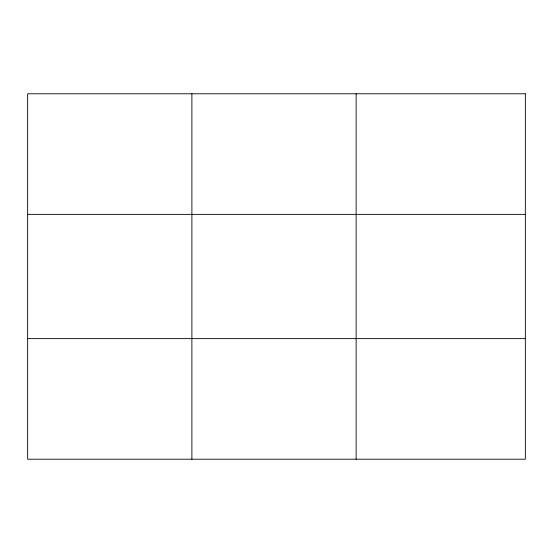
<?xml version="1.0" encoding="UTF-8"?>
<svg xmlns="http://www.w3.org/2000/svg" width="553" height="553" viewBox="0 0 553 553"><rect width="100%" height="100%" fill="white"/><g stroke="black" fill="none" stroke-linecap="round" stroke-linejoin="round"><path stroke-width="0.83" d="M191.891 93.789L191.891 459.211M356.132 93.789L356.132 459.211M27.65 214.377L525.35 214.377M27.65 338.623L525.35 338.623M525.35 93.789L525.35 459.211L27.65 459.211L27.65 93.789L525.35 93.789"/></g></svg>
